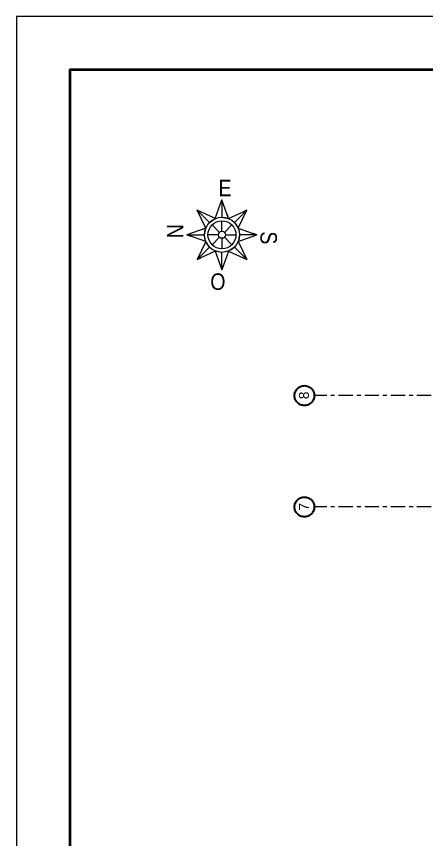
# Model space of a CAD drawing. Header units: millimetres. Extents: x -1459 to -1413, y -119 to 301.
# Drawn here: x -1459.03 to -1448.67, y 66.95 to 87.71 of the extents above; entities that cross this region are included whole.
import ezdxf

# ---------------------------------------------------------------- set-up
doc = ezdxf.new("R2010")
doc.units = ezdxf.units.MM
doc.linetypes.add('ACAD_ISO10W100', pattern=[18, 12, -3, 0, -3])
doc.linetypes.add('PTS_EXT', pattern=[999999, 0, -999999])
doc.layers.get('0').update_dxf_attribs({"lineweight": 0})
doc.layers.add('EJES', color=2, linetype='ACAD_ISO10W100', lineweight=13)
doc.layers.add('ROTULO', color=7, linetype='Continuous', lineweight=5)
doc.styles.add('arial normal', font='arial.ttf', dxfattribs={"height": 0.25})
doc.styles.get("Standard").update_dxf_attribs({"font": 'arial.ttf'})

# ---------------------------------------------------------------- blocks, each defined once
blk = doc.blocks.new('NORT')
at = {"linetype": 'Continuous'}
for p, q in [((523.617, 49.617), (523.747, 49.983)), ((523.433, 49.433), (523.266, 49.784)), ((523.877, 49.617), (524.228, 49.784)), ((523.747, 49.371), (523.747, 49.575)), ((523.699, 49.351), (523.555, 49.495)), ((523.795, 49.351), (523.94, 49.495)), ((524.061, 49.433), (524.427, 49.303)), ((523.433, 49.173), (523.067, 49.303)), ((523.679, 49.303), (523.475, 49.303)), ((523.699, 49.255), (523.555, 49.11)), ((523.747, 49.235), (523.747, 49.031)), ((523.94, 49.11), (523.795, 49.255)), ((523.815, 49.303), (524.019, 49.303)), ((524.061, 49.173), (524.228, 48.822)), ((523.617, 48.989), (523.266, 48.822)), ((523.877, 48.989), (523.747, 48.623))]:
    blk.add_line(p, q, dxfattribs=at)
at = {"linetype": 'PTS_EXT'}
blk.add_lwpolyline([(523.747, 49.983), (523.617, 49.617), (523.266, 49.784), (523.433, 49.433), (523.067, 49.303), (523.433, 49.173), (523.266, 48.822), (523.617, 48.989), (523.747, 48.623), (523.877, 48.989), (524.228, 48.822), (524.061, 49.173), (524.427, 49.303), (524.061, 49.433), (524.228, 49.784), (523.877, 49.617)], close=True, dxfattribs=at)
at = {"linetype": 'Continuous'}
for points in [[(523.747, 49.983), (523.747, 49.643), (523.877, 49.617), (523.747, 49.983)], [(523.266, 49.784), (523.507, 49.543), (523.617, 49.617), (523.266, 49.784)], [(524.228, 49.784), (523.988, 49.543), (524.061, 49.433), (524.228, 49.784)], [(523.067, 49.303), (523.407, 49.303), (523.433, 49.433), (523.067, 49.303)], [(524.427, 49.303), (524.087, 49.303), (524.061, 49.173), (524.427, 49.303)], [(523.266, 48.822), (523.507, 49.062), (523.433, 49.173), (523.266, 48.822)], [(524.228, 48.822), (523.988, 49.062), (523.877, 48.989), (524.228, 48.822)], [(523.747, 48.623), (523.747, 48.963), (523.617, 48.989), (523.747, 48.623)]]:
    blk.add_lwpolyline(points, close=True, dxfattribs=at)
for radius in [0.34, 0.272, 0.068]:
    blk.add_circle((523.747, 49.303), radius, dxfattribs=at)
at = {"linetype": 'Continuous', "width": 0.85}
for s, rotation, p in [('N', 0, (523.679, 50.051)), ('O', 90, (522.999, 49.235)), ('E', 270, (524.495, 49.371)), ('S', 180, (523.815, 48.555))]:
    blk.add_text(s, height=0.32, rotation=rotation, dxfattribs=at).set_placement(p)

msp = doc.modelspace()

# ---------------------------------------------------------------- linework, layer by layer
at = {"layer": 'EJES', "ltscale": 0.03}
for p, q in [((-1427.428, 78.15), (-1451.503, 78.15)), ((-1427.428, 75.34), (-1451.503, 75.34))]:
    msp.add_line(p, q, dxfattribs=at)
at = {"layer": 'EJES', "lineweight": 30}
for centre in [(-1451.753, 78.15), (-1451.753, 75.34)]:
    msp.add_circle(centre, 0.25, dxfattribs=at)
at = {"layer": 'ROTULO'}
msp.add_lwpolyline([(-1413.278, 23.214), (-1413.278, 87.714), (-1459.028, 87.714), (-1459.028, 23.214)], close=True, dxfattribs=at)
at = {"layer": 'ROTULO', "lineweight": 40}
msp.add_lwpolyline([(-1414.628, 24.564), (-1414.628, 86.364), (-1457.678, 86.364), (-1457.678, 24.564)], close=True, dxfattribs=at)

# ---------------------------------------------------------------- block references
at = {"layer": 'ROTULO', "xscale": 1.3, "yscale": 1.3, "zscale": 1.3, "rotation": 90}
msp.add_blockref('NORT', (-1389.741, -598.666), dxfattribs=at)

# ---------------------------------------------------------------- texts
at = {"layer": 'EJES', "linetype": 'Continuous', "char_height": 0.25, "width": 0.309, "attachment_point": 5, "rotation": 90, "style": 'arial normal'}
for s, insert in [('8', (-1451.763, 78.154)), ('7', (-1451.763, 75.344))]:
    msp.add_mtext(s, dxfattribs=dict(at, insert=insert))

doc.saveas('drawing.dxf')
